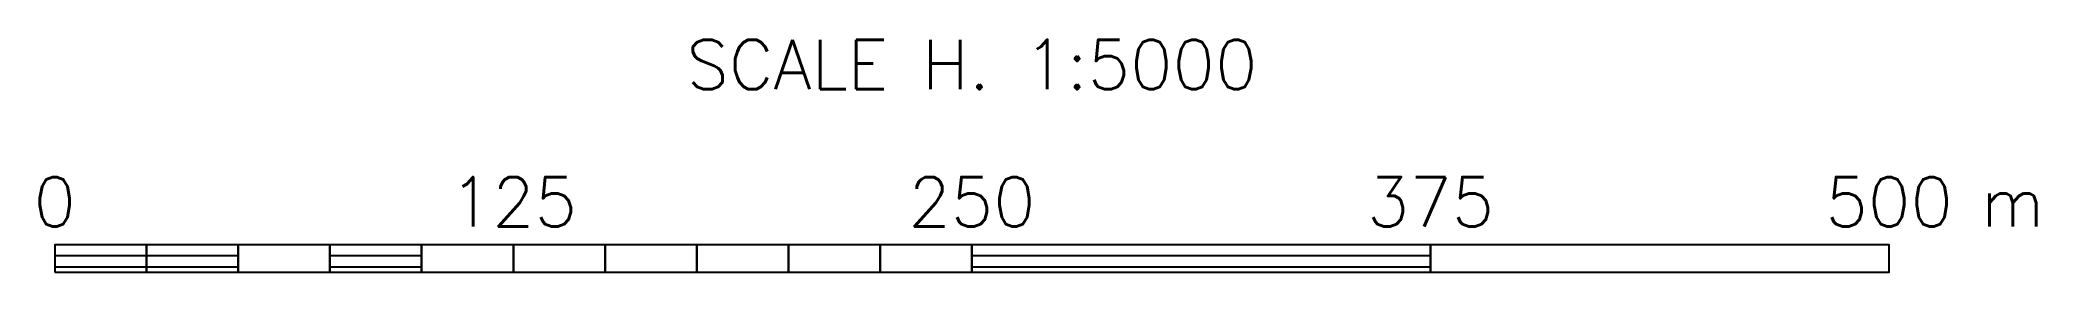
# Model space of a CAD drawing. Header units: metres. Extents: x 46 to 590, y 1314 to 1377.
import ezdxf
from ezdxf.enums import TextEntityAlignment as Align

# ---------------------------------------------------------------- set-up
doc = ezdxf.new("R2010")
doc.units = ezdxf.units.M
doc.styles.get("Standard").update_dxf_attribs({"font": 'Simplex.shx'})
pattern_1 = [(0, (0, 73.87), (0, 3.175), [])]

msp = doc.modelspace()

# ---------------------------------------------------------------- hatches: boundary and pattern name
at = {"linetype": 'Continuous'}
h = msp.add_hatch(dxfattribs=at)
h.set_pattern_fill('LINE', color=1, style=0)
h.set_pattern_definition(pattern_1)
h.paths.add_polyline_path([(50, 1313.87), (75, 1313.87), (75, 1321.37), (50, 1321.37)])
h = msp.add_hatch(dxfattribs=at)
h.set_pattern_fill('LINE', color=1, style=0)
h.set_pattern_definition(pattern_1)
h.paths.add_polyline_path([(75, 1313.87), (100, 1313.87), (100, 1321.37), (75, 1321.37)])
h = msp.add_hatch(dxfattribs=at)
h.set_pattern_fill('LINE', color=1, style=0)
h.set_pattern_definition(pattern_1)
h.paths.add_polyline_path([(125, 1313.87), (150, 1313.87), (150, 1321.37), (125, 1321.37)])
h = msp.add_hatch(dxfattribs=at)
h.set_pattern_fill('LINE', color=1, style=0)
h.set_pattern_definition(pattern_1)
h.paths.add_polyline_path([(300, 1313.87), (425, 1313.87), (425, 1321.37), (300, 1321.37)])

# ---------------------------------------------------------------- linework, layer by layer
at = {"color": 2, "linetype": 'Continuous'}
for points in [[(50, 1313.87), (75, 1313.87), (75, 1321.37), (50, 1321.37)], [(75, 1313.87), (100, 1313.87), (100, 1321.37), (75, 1321.37)], [(100, 1313.87), (125, 1313.87), (125, 1321.37), (100, 1321.37)], [(125, 1313.87), (150, 1313.87), (150, 1321.37), (125, 1321.37)], [(150, 1313.87), (175, 1313.87), (175, 1321.37), (150, 1321.37)], [(175, 1313.87), (200, 1313.87), (200, 1321.37), (175, 1321.37)], [(200, 1313.87), (225, 1313.87), (225, 1321.37), (200, 1321.37)], [(225, 1313.87), (250, 1313.87), (250, 1321.37), (225, 1321.37)], [(250, 1313.87), (275, 1313.87), (275, 1321.37), (250, 1321.37)], [(275, 1313.87), (300, 1313.87), (300, 1321.37), (275, 1321.37)], [(300, 1313.87), (425, 1313.87), (425, 1321.37), (300, 1321.37)], [(425, 1313.87), (550, 1313.87), (550, 1321.37), (425, 1321.37)]]:
    msp.add_lwpolyline(points, close=True, dxfattribs=at)

# ---------------------------------------------------------------- texts
at = {"color": 3, "linetype": 'Continuous'}
msp.add_text('SCALE H. 1:5000', height=13.5, dxfattribs=at).set_placement((300, 1363.87), align=Align.CENTER)
at = {"color": 2, "linetype": 'Continuous'}
for s, p in [('0', (50, 1326.37)), ('125', (175, 1326.37)), ('250', (300, 1326.37)), ('375', (425, 1326.37)), ('500', (550, 1326.37))]:
    msp.add_text(s, height=13.5, dxfattribs=at).set_placement(p, align=Align.CENTER)
msp.add_text('m', height=13.5, dxfattribs=at).set_placement((575, 1326.37))

doc.saveas('drawing.dxf')
